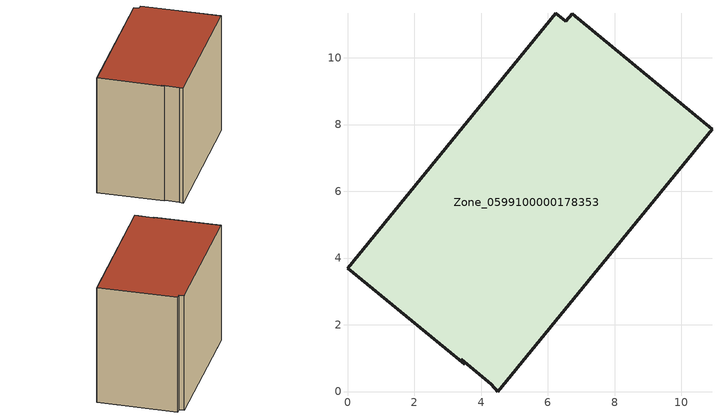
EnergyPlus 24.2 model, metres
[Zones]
Zone_0599100000178353
 floor ground (C_G): 4.3,0.21 3.4,0.97 3.51,0.81 0,3.69 6.24,11.33 6.54,11.09 6.73,11.32 10.92,7.86 4.5,0 z0
 wall outside (C_F): 4.5,0 10.92,7.86 6.73,11.32 6.54,11.09 6.24,11.33 0,3.69 3.51,0.81 3.4,0.97 4.3,0.21 4.5,0 z0:8.53
 roof outside (C_R): 6.24,11.33 0,3.69 3.51,0.81 3.4,0.97 4.3,0.21 4.5,0 10.92,7.86 6.73,11.32 6.54,11.09 z8.53
[BUILDING]
Pand.0599100000178353: North Axis=0; Terrain=City; Loads Convergence Tolerance Value=0.04; Temperature Convergence Tolerance Value=0.4; Solar Distribution=FullExterior; Maximum Number of Warmup Days=25; Minimum Number of Warmup Days=1
[Site:Location]
Rotterdam.The.Hague.AP_ZH_NLD Design_Conditions: Latitude=51.96; Longitude=4.45; Time Zone=1; Elevation=-4.5
[SITE:GROUNDTEMPERATURE:BUILDINGSURFACE]
18, 18, 18, 18, 18, 18, 18, 18, 18, 18, 18, 18
[MATERIAL] Thermal Absorptance=0.9; Solar Absorptance=0.7; Visible Absorptance=0.7
Name | Roughness | Thickness | Conductivity | Density | Specific Heat
G.TI.1946-1964 | MediumSmooth | 0.15 | 1 | 540 | 1210
F.TI.1946-1964 | Rough | 0.3 | 0.857143 | 1920 | 840
R.TI.1946-1964 | MediumRough | 0.2 | 0.277778 | 1500 | 1000
[CONSTRUCTION]
C_G: G.TI.1946-1964
C_F: F.TI.1946-1964
C_R: R.TI.1946-1964
[ZONE]
Zone_0599100000178353: Type=1; Multiplier=1; Ceiling Height=Autocalculate; Volume=Autocalculate; Floor Area=autocalculate; Part of Total Floor Area=Yes
[ZONEINFILTRATION:DESIGNFLOWRATE]
Infil_Zone_0599100000178353: Zone or ZoneList or Space or SpaceList=Zone_0599100000178353; Schedule=AlwaysOn; Design Flow Rate Calculation Method=Flow/Area; Flow Rate per Floor Area=0.003; Constant Term Coefficient=1; Temperature Term Coefficient=0; Velocity Term Coefficient=0; Velocity Squared Term Coefficient=0
[HVACTEMPLATE:ZONE:IDEALLOADSAIRSYSTEM]
Zone_0599100000178353: Maximum Heating Supply Air Temperature=50; Minimum Cooling Supply Air Temperature=13; Maximum Heating Supply Air Humidity Ratio=0.0156; Minimum Cooling Supply Air Humidity Ratio=0.0077; Heating Limit=NoLimit; Cooling Limit=NoLimit; Dehumidification Control Type=ConstantSensibleHeatRatio; Cooling Sensible Heat Ratio=0.7; Dehumidification Setpoint=60; Humidification Control Type=None; Humidification Setpoint=30; Outdoor Air Method=None; Outdoor Air Flow Rate per Person=0.00944; Outdoor Air Flow Rate per Zone Floor Area=0; Outdoor Air Flow Rate per Zone=0; Demand Controlled Ventilation Type=None; Outdoor Air Economizer Type=NoEconomizer; Heat Recovery Type=None; Sensible Heat Recovery Effectiveness=0.7; Latent Heat Recovery Effectiveness=0.65
[ZONECONTROL:THERMOSTAT]
ThermostatControl_Zone_0599100000178353: Zone or ZoneList=Zone_0599100000178353; Control Type Schedule=DualSetpointControlType; Control 1=Thermostat_Zone_0599100000178353; Temperature Difference Between Cutout And Setpoint=0
[THERMOSTATSETPOINT:DUALSETPOINT]
Thermostat_Zone_0599100000178353: Heating Setpoint Temperature Schedule=HeatingSetpoint_Zone_0599100000178353; Cooling Setpoint Temperature Schedule=CoolingSetpoint_Zone_0599100000178353
[SCHEDULE:COMPACT]
HeatingSetpoint_Zone_0599100000178353: Through: 12/31, For: AllDays, Until: 24:00, 21
CoolingSetpoint_Zone_0599100000178353: Through: 12/31, For: AllDays, Until: 24:00, 24
DualSetpointControlType: Through: 12/31, For: AllDays, Until: 24:00, 4
AlwaysOn: Through: 12/31, For: AllDays, Until: 24:00, 1
